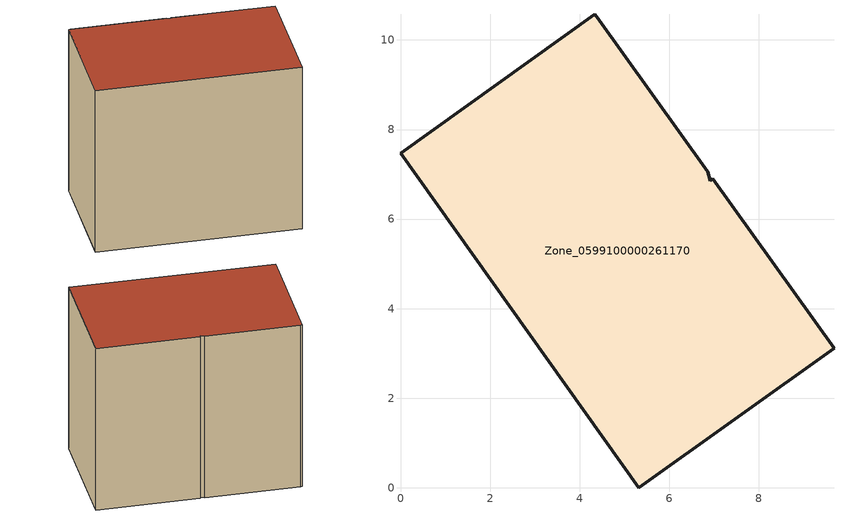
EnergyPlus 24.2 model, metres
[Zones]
Zone_0599100000261170
 floor ground (C_G): 6.86,7.06 6.92,6.86 6.97,6.9 9.68,3.12 5.32,0 0,7.47 4.34,10.57 4.38,10.51 z0
 wall outside (C_F): 5.32,0 9.68,3.12 6.97,6.9 6.92,6.86 6.86,7.06 4.38,10.51 4.34,10.57 0,7.47 5.32,0 z0:8.11
 roof outside (C_R): 6.92,6.86 6.86,7.06 4.38,10.51 4.34,10.57 0,7.47 5.32,0 9.68,3.12 6.97,6.9 z8.11
[BUILDING]
Pand.0599100000261170: North Axis=0; Terrain=City; Loads Convergence Tolerance Value=0.04; Temperature Convergence Tolerance Value=0.4; Solar Distribution=FullExterior; Maximum Number of Warmup Days=25; Minimum Number of Warmup Days=1
[Site:Location]
Rotterdam.The.Hague.AP_ZH_NLD Design_Conditions: Latitude=51.96; Longitude=4.45; Time Zone=1; Elevation=-4.5
[SITE:GROUNDTEMPERATURE:BUILDINGSURFACE]
18, 18, 18, 18, 18, 18, 18, 18, 18, 18, 18, 18
[MATERIAL] Thermal Absorptance=0.9; Solar Absorptance=0.7; Visible Absorptance=0.7
Name | Roughness | Thickness | Conductivity | Density | Specific Heat
G.TC.1975-1991 | MediumSmooth | 0.15 | 0.288461 | 540 | 1210
F.TC.1975-1991 | Rough | 0.3 | 0.230769 | 1920 | 840
R.TC.1975-1991 | MediumRough | 0.2 | 0.153846 | 1500 | 1000
[CONSTRUCTION]
C_G: G.TC.1975-1991
C_F: F.TC.1975-1991
C_R: R.TC.1975-1991
[ZONE]
Zone_0599100000261170: Type=1; Multiplier=1; Ceiling Height=Autocalculate; Volume=Autocalculate; Floor Area=autocalculate; Part of Total Floor Area=Yes
[ZONEINFILTRATION:DESIGNFLOWRATE]
Infil_Zone_0599100000261170: Zone or ZoneList or Space or SpaceList=Zone_0599100000261170; Schedule=AlwaysOn; Design Flow Rate Calculation Method=Flow/Area; Flow Rate per Floor Area=0.003; Constant Term Coefficient=1; Temperature Term Coefficient=0; Velocity Term Coefficient=0; Velocity Squared Term Coefficient=0
[HVACTEMPLATE:ZONE:IDEALLOADSAIRSYSTEM]
Zone_0599100000261170: Maximum Heating Supply Air Temperature=50; Minimum Cooling Supply Air Temperature=13; Maximum Heating Supply Air Humidity Ratio=0.0156; Minimum Cooling Supply Air Humidity Ratio=0.0077; Heating Limit=NoLimit; Cooling Limit=NoLimit; Dehumidification Control Type=ConstantSensibleHeatRatio; Cooling Sensible Heat Ratio=0.7; Dehumidification Setpoint=60; Humidification Control Type=None; Humidification Setpoint=30; Outdoor Air Method=None; Outdoor Air Flow Rate per Person=0.00944; Outdoor Air Flow Rate per Zone Floor Area=0; Outdoor Air Flow Rate per Zone=0; Demand Controlled Ventilation Type=None; Outdoor Air Economizer Type=NoEconomizer; Heat Recovery Type=None; Sensible Heat Recovery Effectiveness=0.7; Latent Heat Recovery Effectiveness=0.65
[ZONECONTROL:THERMOSTAT]
ThermostatControl_Zone_0599100000261170: Zone or ZoneList=Zone_0599100000261170; Control Type Schedule=DualSetpointControlType; Control 1=Thermostat_Zone_0599100000261170; Temperature Difference Between Cutout And Setpoint=0
[THERMOSTATSETPOINT:DUALSETPOINT]
Thermostat_Zone_0599100000261170: Heating Setpoint Temperature Schedule=HeatingSetpoint_Zone_0599100000261170; Cooling Setpoint Temperature Schedule=CoolingSetpoint_Zone_0599100000261170
[SCHEDULE:COMPACT]
HeatingSetpoint_Zone_0599100000261170: Through: 12/31, For: AllDays, Until: 24:00, 21
CoolingSetpoint_Zone_0599100000261170: Through: 12/31, For: AllDays, Until: 24:00, 24
DualSetpointControlType: Through: 12/31, For: AllDays, Until: 24:00, 4
AlwaysOn: Through: 12/31, For: AllDays, Until: 24:00, 1
